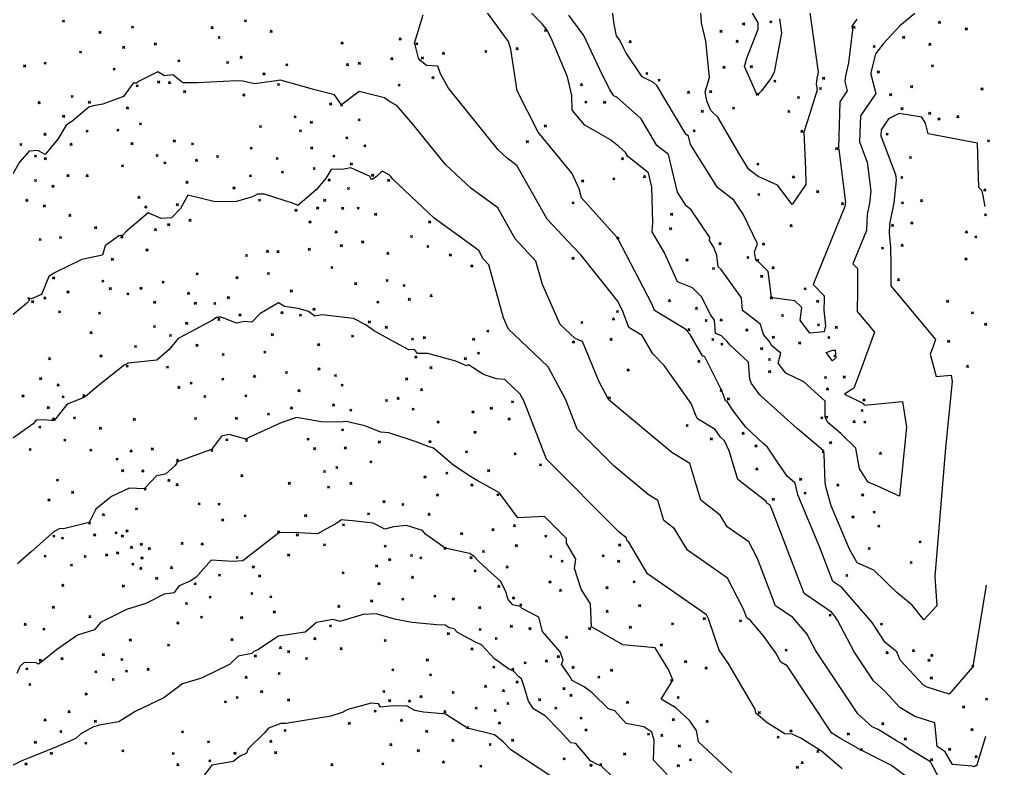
# Model space of a CAD drawing. Header units: inches. Extents: x 1411897 to 1412713, y 4930955 to 4931789.
# Drawn here: x 1412237 to 1412328.1, y 4931268.2 to 4931338.5 of the extents above; entities that cross this region are included whole.
import ezdxf

# ---------------------------------------------------------------- set-up
doc = ezdxf.new("R2010")
doc.units = ezdxf.units.IN
doc.header["$MEASUREMENT"] = 0
doc.header["$PDMODE"] = 35
doc.header["$PDSIZE"] = 0.1

msp = doc.modelspace()

# ---------------------------------------------------------------- linework, layer by layer
at = {"color": 2, "true_color": 0xf1eb1f}
for p, q in [((1412306.334, 4931338.201), (1412305.09, 4931340.386)), ((1412282.9, 4931336.432), (1412280.489, 4931339.719)), ((1412286.055, 4931338.098), (1412284.499, 4931339.681)), ((1412292.812, 4931338.077), (1412292.532, 4931340.288)), ((1412311.127, 4931339.604), (1412311.96, 4931333.566)), ((1412274.09, 4931336.288), (1412274.904, 4931338.954)), ((1412289.96, 4931337.006), (1412288.576, 4931338.92)), ((1412301.021, 4931338.186), (1412300.948, 4931339.224)), ((1412308.33, 4931338.582), (1412308.515, 4931337.239)), ((1412315.591, 4931338.553), (1412315.141, 4931337.887)), ((1412321.037, 4931339.076), (1412319.628, 4931337.907)), ((1412286.429, 4931337.644), (1412286.055, 4931338.098)), ((1412286.567, 4931337.454), (1412286.429, 4931337.644)), ((1412293.043, 4931336.987), (1412292.812, 4931338.077)), ((1412301.41, 4931336.488), (1412301.021, 4931338.186)), ((1412305.261, 4931334.873), (1412306.34, 4931337.603)), ((1412306.34, 4931337.603), (1412306.334, 4931338.201)), ((1412315.141, 4931337.887), (1412315.196, 4931337.544)), ((1412319.628, 4931337.907), (1412318.092, 4931336.242)), ((1412286.998, 4931336.534), (1412286.567, 4931337.454)), ((1412291.43, 4931333.872), (1412289.96, 4931337.006)), ((1412293.353, 4931336.559), (1412293.043, 4931336.987)), ((1412308.515, 4931337.239), (1412307.845, 4931333.557)), ((1412315.196, 4931337.544), (1412314.811, 4931334.454)), ((1412274.143, 4931336.142), (1412274.09, 4931336.288)), ((1412274.462, 4931334.891), (1412274.143, 4931336.142)), ((1412283.113, 4931335.716), (1412282.9, 4931336.432)), ((1412288.441, 4931333.124), (1412286.998, 4931336.534)), ((1412293.682, 4931335.858), (1412293.353, 4931336.559)), ((1412293.903, 4931335.422), (1412293.682, 4931335.858)), ((1412301.77, 4931333.076), (1412301.41, 4931336.488)), ((1412318.092, 4931336.242), (1412317.343, 4931335.285)), ((1412274.614, 4931334.669), (1412274.462, 4931334.891)), ((1412283.729, 4931331.809), (1412283.113, 4931335.716)), ((1412295.432, 4931333.139), (1412293.903, 4931335.422)), ((1412305.042, 4931334.085), (1412305.261, 4931334.873)), ((1412317.343, 4931335.285), (1412316.924, 4931333.519)), ((1412275.199, 4931334.184), (1412274.614, 4931334.669)), ((1412276.271, 4931334.127), (1412275.199, 4931334.184)), ((1412276.504, 4931333.403), (1412276.271, 4931334.127)), ((1412306.187, 4931331.569), (1412305.042, 4931334.085)), ((1412314.811, 4931334.454), (1412314.522, 4931333.238)), ((1412249.977, 4931333.607), (1412248.23, 4931332.718)), ((1412250.601, 4931333.214), (1412249.977, 4931333.607)), ((1412251.39, 4931333.302), (1412250.601, 4931333.214)), ((1412252.346, 4931332.577), (1412251.39, 4931333.302)), ((1412277.273, 4931332.067), (1412276.504, 4931333.403)), ((1412288.859, 4931331.372), (1412288.441, 4931333.124)), ((1412292.422, 4931331.922), (1412291.43, 4931333.872)), ((1412296.513, 4931332.604), (1412295.432, 4931333.139)), ((1412301.358, 4931331.725), (1412301.77, 4931333.076)), ((1412307.845, 4931333.557), (1412307.51, 4931332.973)), ((1412311.96, 4931333.566), (1412311.85, 4931332.962)), ((1412314.522, 4931333.238), (1412314.473, 4931332.69)), ((1412316.924, 4931333.519), (1412316.913, 4931333.395)), ((1412316.913, 4931333.395), (1412317.368, 4931331.581)), ((1412247.682, 4931332.542), (1412246.767, 4931331.276)), ((1412247.956, 4931332.521), (1412247.682, 4931332.542)), ((1412248.23, 4931332.718), (1412247.956, 4931332.521)), ((1412253.694, 4931332.565), (1412252.346, 4931332.577)), ((1412257.379, 4931332.77), (1412253.694, 4931332.565)), ((1412257.965, 4931332.718), (1412257.379, 4931332.77)), ((1412259.05, 4931332.462), (1412257.965, 4931332.718)), ((1412260.883, 4931332.724), (1412259.05, 4931332.462)), ((1412261.489, 4931332.83), (1412260.883, 4931332.724)), ((1412264.72, 4931331.914), (1412261.489, 4931332.83)), ((1412296.821, 4931332.329), (1412296.513, 4931332.604)), ((1412299.553, 4931327.762), (1412296.821, 4931332.329)), ((1412307.51, 4931332.973), (1412306.658, 4931331.806)), ((1412311.85, 4931332.962), (1412311.769, 4931332.447)), ((1412311.769, 4931332.447), (1412311.872, 4931331.9)), ((1412314.473, 4931332.69), (1412314.694, 4931331.813)), ((1412246.767, 4931331.276), (1412244.823, 4931330.564)), ((1412266.577, 4931331.437), (1412264.72, 4931331.914)), ((1412267.226, 4931330.517), (1412266.577, 4931331.437)), ((1412268.89, 4931331.766), (1412267.233, 4931330.511)), ((1412271.266, 4931331.162), (1412268.89, 4931331.766)), ((1412281.922, 4931326.284), (1412277.273, 4931332.067)), ((1412285.695, 4931327.942), (1412283.729, 4931331.809)), ((1412288.865, 4931329.997), (1412288.859, 4931331.372)), ((1412292.803, 4931331.353), (1412292.422, 4931331.922)), ((1412293.072, 4931331.22), (1412292.803, 4931331.353)), ((1412295.351, 4931329.179), (1412293.072, 4931331.22)), ((1412301.509, 4931330.87), (1412301.358, 4931331.725)), ((1412306.194, 4931331.472), (1412306.187, 4931331.569)), ((1412306.321, 4931331.476), (1412306.194, 4931331.472)), ((1412306.658, 4931331.806), (1412306.321, 4931331.476)), ((1412311.872, 4931331.9), (1412311.208, 4931329.779)), ((1412314.694, 4931331.813), (1412314.002, 4931330.791)), ((1412317.368, 4931331.581), (1412315.937, 4931329.468)), ((1412243.916, 4931330.4), (1412243.516, 4931330.276)), ((1412244.823, 4931330.564), (1412243.916, 4931330.4)), ((1412267.233, 4931330.511), (1412267.226, 4931330.517)), ((1412271.755, 4931330.791), (1412271.266, 4931331.162)), ((1412272.427, 4931330.426), (1412271.755, 4931330.791)), ((1412273.929, 4931328.7), (1412272.427, 4931330.426)), ((1412301.895, 4931329.975), (1412301.509, 4931330.87)), ((1412314.002, 4931330.791), (1412313.866, 4931326.454)), ((1412243.516, 4931330.276), (1412241.919, 4931328.949)), ((1412290.073, 4931328.609), (1412288.865, 4931329.997)), ((1412302.556, 4931329.353), (1412301.895, 4931329.975)), ((1412311.208, 4931329.779), (1412310.608, 4931327.937)), ((1412315.937, 4931329.468), (1412315.861, 4931327.018)), ((1412319.582, 4931329.696), (1412318.573, 4931329.178)), ((1412321.699, 4931329.346), (1412319.582, 4931329.696)), ((1412241.368, 4931328.581), (1412240.608, 4931327.273)), ((1412241.919, 4931328.949), (1412241.368, 4931328.581)), ((1412276.979, 4931324.906), (1412273.929, 4931328.7)), ((1412292.46, 4931327.22), (1412290.073, 4931328.609)), ((1412296.832, 4931326.703), (1412295.351, 4931329.179)), ((1412304.605, 4931325.817), (1412302.556, 4931329.353)), ((1412318.573, 4931329.178), (1412317.873, 4931328.144)), ((1412322.032, 4931328.769), (1412321.699, 4931329.346)), ((1412322.279, 4931327.782), (1412322.032, 4931328.769)), ((1412288.89, 4931324.049), (1412285.695, 4931327.942)), ((1412299.792, 4931327.573), (1412299.553, 4931327.762)), ((1412310.608, 4931327.937), (1412310.788, 4931324.477)), ((1412317.873, 4931328.144), (1412317.856, 4931327.582)), ((1412317.856, 4931327.582), (1412319.215, 4931323.963)), ((1412326.93, 4931326.9), (1412322.279, 4931327.782)), ((1412240.608, 4931327.273), (1412239.415, 4931325.86)), ((1412293.247, 4931326.597), (1412292.46, 4931327.22)), ((1412297.921, 4931325.846), (1412296.832, 4931326.703)), ((1412299.98, 4931326.794), (1412299.792, 4931327.573)), ((1412302.516, 4931322.738), (1412299.98, 4931326.794)), ((1412315.861, 4931327.018), (1412316.566, 4931325.141)), ((1412327.057, 4931322.761), (1412326.93, 4931326.9)), ((1412237.92, 4931326.148), (1412237.002, 4931325.132)), ((1412238.733, 4931326.226), (1412237.92, 4931326.148)), ((1412239.415, 4931325.86), (1412238.733, 4931326.226)), ((1412282.769, 4931325.487), (1412281.922, 4931326.284)), ((1412293.88, 4931326.03), (1412293.247, 4931326.597)), ((1412294.111, 4931325.645), (1412293.88, 4931326.03)), ((1412298.773, 4931322.306), (1412297.921, 4931325.846)), ((1412305.463, 4931324.445), (1412304.605, 4931325.817)), ((1412313.866, 4931326.454), (1412313.917, 4931326.318)), ((1412313.917, 4931326.318), (1412314.521, 4931321.35)), ((1412237.002, 4931325.132), (1412236.368, 4931324.043)), ((1412279.35, 4931322.676), (1412276.979, 4931324.906)), ((1412283.677, 4931324.827), (1412282.769, 4931325.487)), ((1412296.049, 4931324.119), (1412294.111, 4931325.645)), ((1412316.566, 4931325.141), (1412316.9, 4931322.398)), ((1412266.258, 4931324.426), (1412265.79, 4931323.663)), ((1412267.457, 4931324.457), (1412266.258, 4931324.426)), ((1412268.107, 4931324.594), (1412267.457, 4931324.457)), ((1412269.929, 4931323.788), (1412268.107, 4931324.594)), ((1412271.056, 4931324.28), (1412270.503, 4931323.795)), ((1412271.706, 4931323.927), (1412271.056, 4931324.28)), ((1412286.518, 4931319.783), (1412283.677, 4931324.827)), ((1412289.538, 4931322.619), (1412288.89, 4931324.049)), ((1412296.37, 4931322.787), (1412296.049, 4931324.119)), ((1412306.336, 4931323.781), (1412305.463, 4931324.445)), ((1412310.788, 4931324.477), (1412310.816, 4931323.029)), ((1412319.215, 4931323.963), (1412319.278, 4931323.447)), ((1412265.79, 4931323.663), (1412265.177, 4931322.937)), ((1412269.99, 4931323.545), (1412269.929, 4931323.788)), ((1412270.178, 4931323.543), (1412269.99, 4931323.545)), ((1412270.503, 4931323.795), (1412270.178, 4931323.543)), ((1412271.815, 4931323.802), (1412271.706, 4931323.927)), ((1412272.036, 4931323.527), (1412271.815, 4931323.802)), ((1412275.931, 4931319.864), (1412272.036, 4931323.527)), ((1412308.156, 4931322.976), (1412306.336, 4931323.781)), ((1412310.816, 4931323.029), (1412309.53, 4931321.153)), ((1412319.278, 4931323.447), (1412319.073, 4931321.298)), ((1412259.331, 4931322.11), (1412258.855, 4931321.888)), ((1412259.993, 4931322.129), (1412259.331, 4931322.11)), ((1412262.729, 4931321.243), (1412259.993, 4931322.129)), ((1412264.833, 4931322.546), (1412263.136, 4931321.048)), ((1412265.177, 4931322.937), (1412264.833, 4931322.546)), ((1412281.89, 4931320.828), (1412279.35, 4931322.676)), ((1412289.739, 4931321.765), (1412289.538, 4931322.619)), ((1412296.438, 4931319.46), (1412296.37, 4931322.787)), ((1412299.57, 4931321.032), (1412298.773, 4931322.306)), ((1412304.059, 4931321.565), (1412302.516, 4931322.738)), ((1412309.53, 4931321.153), (1412308.156, 4931322.976)), ((1412316.9, 4931322.398), (1412316.792, 4931321.266)), ((1412327.346, 4931322.475), (1412327.057, 4931322.761)), ((1412327.432, 4931322.11), (1412327.346, 4931322.475)), ((1412327.657, 4931320.967), (1412327.432, 4931322.11)), ((1412252.815, 4931322.018), (1412252.1, 4931320.789)), ((1412255.371, 4931321.409), (1412252.815, 4931322.018)), ((1412257.364, 4931321.445), (1412255.371, 4931321.409)), ((1412258.855, 4931321.888), (1412257.364, 4931321.445)), ((1412263.136, 4931321.048), (1412262.729, 4931321.243)), ((1412293.035, 4931318.116), (1412289.739, 4931321.765)), ((1412304.937, 4931320.25), (1412304.059, 4931321.565)), ((1412314.51, 4931321.234), (1412314.488, 4931321.127)), ((1412314.521, 4931321.35), (1412314.51, 4931321.234)), ((1412316.792, 4931321.266), (1412316.577, 4931320.225)), ((1412319.073, 4931321.298), (1412318.666, 4931319.323)), ((1412249.08, 4931320.388), (1412246.983, 4931318.578)), ((1412250.283, 4931319.827), (1412249.08, 4931320.388)), ((1412252.1, 4931320.789), (1412251.27, 4931319.903)), ((1412283.527, 4931317.922), (1412281.89, 4931320.828)), ((1412300.054, 4931320.663), (1412299.57, 4931321.032)), ((1412301.785, 4931318.07), (1412300.054, 4931320.663)), ((1412314.481, 4931320.973), (1412311.491, 4931313.638)), ((1412314.488, 4931321.127), (1412314.481, 4931320.973)), ((1412251.27, 4931319.903), (1412250.283, 4931319.827)), ((1412280.103, 4931316.83), (1412275.931, 4931319.864)), ((1412288.962, 4931317.17), (1412286.518, 4931319.783)), ((1412296.386, 4931318.588), (1412296.438, 4931319.46)), ((1412306.263, 4931317.454), (1412304.937, 4931320.25)), ((1412316.577, 4931320.225), (1412316.503, 4931318.718)), ((1412246.983, 4931318.578), (1412246.684, 4931318.283)), ((1412297.541, 4931316.636), (1412296.386, 4931318.588)), ((1412316.503, 4931318.718), (1412315.232, 4931315.599)), ((1412318.666, 4931319.323), (1412318.624, 4931318.462)), ((1412246.321, 4931318.214), (1412245.05, 4931317.277)), ((1412246.684, 4931318.283), (1412246.321, 4931318.214)), ((1412285.475, 4931315.84), (1412283.527, 4931317.922)), ((1412293.149, 4931318.001), (1412293.035, 4931318.116)), ((1412293.17, 4931317.975), (1412293.149, 4931318.001)), ((1412296.392, 4931311.791), (1412293.17, 4931317.975)), ((1412301.774, 4931317.779), (1412301.785, 4931318.07)), ((1412302.153, 4931317.188), (1412301.774, 4931317.779)), ((1412318.624, 4931318.462), (1412318.749, 4931317.163)), ((1412245.05, 4931317.277), (1412244.802, 4931316.4)), ((1412280.537, 4931316.06), (1412280.103, 4931316.83)), ((1412289.693, 4931316.432), (1412288.962, 4931317.17)), ((1412302.468, 4931316.39), (1412302.153, 4931317.188)), ((1412305.994, 4931316.73), (1412306.263, 4931317.454)), ((1412306.121, 4931315.977), (1412305.994, 4931316.73)), ((1412318.749, 4931317.163), (1412318.798, 4931315.491)), ((1412242.851, 4931315.988), (1412240.29, 4931314.752)), ((1412244.802, 4931316.4), (1412242.851, 4931315.988)), ((1412281.052, 4931315.509), (1412280.537, 4931316.06)), ((1412286.081, 4931313.642), (1412285.475, 4931315.84)), ((1412293.144, 4931312.107), (1412289.693, 4931316.432)), ((1412298.776, 4931313.913), (1412297.541, 4931316.636)), ((1412302.585, 4931315.3), (1412302.468, 4931316.39)), ((1412306.321, 4931315.806), (1412306.121, 4931315.977)), ((1412307.267, 4931314.88), (1412306.321, 4931315.806)), ((1412282.428, 4931310.524), (1412281.052, 4931315.509)), ((1412302.871, 4931315.045), (1412302.585, 4931315.3)), ((1412304.77, 4931312.386), (1412302.871, 4931315.045)), ((1412307.575, 4931312.459), (1412307.267, 4931314.88)), ((1412315.232, 4931315.599), (1412315.671, 4931315.146)), ((1412315.671, 4931315.146), (1412315.652, 4931313.073)), ((1412318.798, 4931315.491), (1412318.784, 4931313.907)), ((1412239.743, 4931314.396), (1412239.063, 4931312.726)), ((1412240.087, 4931314.62), (1412239.743, 4931314.396)), ((1412240.29, 4931314.752), (1412240.087, 4931314.62)), ((1412300.169, 4931313.335), (1412298.776, 4931313.913)), ((1412287.762, 4931309.895), (1412286.081, 4931313.642)), ((1412301.008, 4931312.499), (1412300.169, 4931313.335)), ((1412311.491, 4931313.638), (1412312.524, 4931312.574)), ((1412315.652, 4931313.073), (1412315.629, 4931311.13)), ((1412318.784, 4931313.907), (1412318.779, 4931313.541)), ((1412318.779, 4931313.541), (1412322.99, 4931308.482)), ((1412237.949, 4931312.17), (1412237.668, 4931311.863)), ((1412238.112, 4931312.303), (1412237.782, 4931312.413)), ((1412237.782, 4931312.413), (1412237.949, 4931312.17)), ((1412239.063, 4931312.726), (1412238.112, 4931312.303)), ((1412293.613, 4931311.209), (1412293.144, 4931312.107)), ((1412301.88, 4931310.783), (1412301.008, 4931312.499)), ((1412304.876, 4931311.199), (1412304.77, 4931312.386)), ((1412307.664, 4931312.406), (1412307.575, 4931312.459)), ((1412309.774, 4931312.104), (1412307.664, 4931312.406)), ((1412310.433, 4931311.481), (1412309.774, 4931312.104)), ((1412312.521, 4931312.24), (1412312.509, 4931311.255)), ((1412312.524, 4931312.574), (1412312.521, 4931312.24)), ((1412237.668, 4931311.863), (1412235.485, 4931310.095)), ((1412261.323, 4931311.94), (1412259.557, 4931310.898)), ((1412261.881, 4931311.579), (1412261.323, 4931311.94)), ((1412263.145, 4931311.397), (1412261.881, 4931311.579)), ((1412264.123, 4931311.106), (1412263.145, 4931311.397)), ((1412294.208, 4931309.618), (1412293.613, 4931311.209)), ((1412296.611, 4931311.206), (1412296.392, 4931311.791)), ((1412299.595, 4931309.392), (1412296.611, 4931311.206)), ((1412306.008, 4931310.343), (1412304.876, 4931311.199)), ((1412310.289, 4931310.311), (1412310.433, 4931311.481)), ((1412312.509, 4931311.255), (1412312.649, 4931309.771)), ((1412255.165, 4931310.325), (1412253.072, 4931309.212)), ((1412255.477, 4931310.55), (1412255.165, 4931310.325)), ((1412255.669, 4931310.553), (1412255.477, 4931310.55)), ((1412255.809, 4931310.617), (1412255.669, 4931310.553)), ((1412256.189, 4931310.486), (1412255.809, 4931310.617)), ((1412257.371, 4931310.024), (1412256.189, 4931310.486)), ((1412259.557, 4931310.898), (1412258.819, 4931310.107)), ((1412264.725, 4931310.696), (1412264.123, 4931311.106)), ((1412265.41, 4931310.8), (1412264.725, 4931310.696)), ((1412268.35, 4931310.45), (1412265.41, 4931310.8)), ((1412269.501, 4931309.856), (1412268.35, 4931310.45)), ((1412282.91, 4931309.449), (1412282.428, 4931310.524)), ((1412302.247, 4931310.298), (1412301.88, 4931310.783)), ((1412302.327, 4931309.068), (1412302.247, 4931310.298)), ((1412306.544, 4931309.901), (1412306.008, 4931310.343)), ((1412311.186, 4931309.078), (1412310.289, 4931310.311)), ((1412315.629, 4931311.13), (1412317.244, 4931309.19)), ((1412258.103, 4931310.188), (1412257.371, 4931310.024)), ((1412258.819, 4931310.107), (1412258.103, 4931310.188)), ((1412270.235, 4931309.328), (1412269.501, 4931309.856)), ((1412283.431, 4931308.96), (1412282.91, 4931309.449)), ((1412289.144, 4931308.595), (1412287.762, 4931309.895)), ((1412295.434, 4931308.873), (1412294.208, 4931309.618)), ((1412299.647, 4931309.304), (1412299.595, 4931309.392)), ((1412306.83, 4931308.96), (1412306.544, 4931309.901)), ((1412312.649, 4931309.771), (1412312.532, 4931309.213)), ((1412251.903, 4931308.599), (1412251.048, 4931307.568)), ((1412253.072, 4931309.212), (1412251.903, 4931308.599)), ((1412271.921, 4931308.395), (1412270.235, 4931309.328)), ((1412286.627, 4931305.933), (1412283.431, 4931308.96)), ((1412289.838, 4931308.319), (1412289.144, 4931308.595)), ((1412296.438, 4931307.163), (1412295.434, 4931308.873)), ((1412299.961, 4931308.973), (1412299.647, 4931309.304)), ((1412301.1, 4931306.971), (1412299.961, 4931308.973)), ((1412302.903, 4931308.83), (1412302.327, 4931309.068)), ((1412303.4, 4931308.322), (1412302.903, 4931308.83)), ((1412307.369, 4931308.329), (1412306.83, 4931308.96)), ((1412312.532, 4931309.213), (1412311.186, 4931309.078)), ((1412317.244, 4931309.19), (1412315.923, 4931305.485)), ((1412322.99, 4931308.482), (1412322.758, 4931307.829)), ((1412251.048, 4931307.568), (1412249.89, 4931306.54)), ((1412273.552, 4931307.51), (1412271.921, 4931308.395)), ((1412274.072, 4931307.57), (1412273.552, 4931307.51)), ((1412274.348, 4931307.17), (1412274.072, 4931307.57)), ((1412291.4, 4931304.514), (1412289.838, 4931308.319)), ((1412303.722, 4931307.964), (1412303.4, 4931308.322)), ((1412305.415, 4931306.359), (1412303.722, 4931307.964)), ((1412307.62, 4931307.893), (1412307.369, 4931308.329)), ((1412308.475, 4931307.199), (1412307.62, 4931307.893)), ((1412322.758, 4931307.829), (1412322.491, 4931307.132)), ((1412275.331, 4931307.171), (1412274.348, 4931307.17)), ((1412277.953, 4931306.457), (1412275.331, 4931307.171)), ((1412297.502, 4931306.041), (1412296.438, 4931307.163)), ((1412301.325, 4931306.861), (1412301.1, 4931306.971)), ((1412302.861, 4931303.818), (1412301.325, 4931306.861)), ((1412308.221, 4931306.258), (1412308.475, 4931307.199)), ((1412312.732, 4931307.258), (1412313.355, 4931307.504)), ((1412313.324, 4931306.492), (1412312.732, 4931307.258)), ((1412313.622, 4931306.763), (1412313.324, 4931306.492)), ((1412313.355, 4931307.504), (1412313.557, 4931307.482)), ((1412313.557, 4931307.482), (1412313.622, 4931306.763)), ((1412322.491, 4931307.132), (1412323.042, 4931305.024)), ((1412246.839, 4931306.1), (1412244.393, 4931304.147)), ((1412247.211, 4931306.258), (1412246.839, 4931306.1)), ((1412249.89, 4931306.54), (1412247.211, 4931306.258)), ((1412278.947, 4931306.021), (1412277.953, 4931306.457)), ((1412279.156, 4931306.109), (1412278.947, 4931306.021)), ((1412280.55, 4931305.215), (1412279.156, 4931306.109)), ((1412288.296, 4931302.843), (1412286.627, 4931305.933)), ((1412300.044, 4931302.484), (1412297.502, 4931306.041)), ((1412305.54, 4931304.767), (1412305.415, 4931306.359)), ((1412308.936, 4931305.327), (1412308.221, 4931306.258)), ((1412281.767, 4931304.811), (1412280.55, 4931305.215)), ((1412282.544, 4931304.751), (1412281.767, 4931304.811)), ((1412310.611, 4931304.523), (1412308.936, 4931305.327)), ((1412315.923, 4931305.485), (1412315.324, 4931303.919)), ((1412323.042, 4931305.024), (1412324.457, 4931305.151)), ((1412324.457, 4931305.151), (1412324.55, 4931304.55)), ((1412244.393, 4931304.147), (1412243.182, 4931303.154)), ((1412284.008, 4931303.364), (1412282.544, 4931304.751)), ((1412292.221, 4931302.994), (1412291.4, 4931304.514)), ((1412305.701, 4931304.36), (1412305.54, 4931304.767)), ((1412306.478, 4931303.318), (1412305.701, 4931304.36)), ((1412312.624, 4931302.724), (1412310.611, 4931304.523)), ((1412315.324, 4931303.919), (1412314.444, 4931303.368)), ((1412324.55, 4931304.55), (1412323.92, 4931298.344)), ((1412242.962, 4931303.036), (1412241.47, 4931302.426)), ((1412243.115, 4931303.073), (1412242.962, 4931303.036)), ((1412243.182, 4931303.154), (1412243.115, 4931303.073)), ((1412284.371, 4931302.692), (1412284.008, 4931303.364)), ((1412292.26, 4931302.893), (1412292.221, 4931302.994)), ((1412302.905, 4931303.776), (1412302.861, 4931303.818)), ((1412302.907, 4931303.748), (1412302.905, 4931303.776)), ((1412302.962, 4931303.61), (1412302.907, 4931303.748)), ((1412303.27, 4931302.755), (1412302.962, 4931303.61)), ((1412306.935, 4931302.897), (1412306.478, 4931303.318)), ((1412314.444, 4931303.368), (1412316.215, 4931302.504)), ((1412241.47, 4931302.426), (1412240.365, 4931301.041)), ((1412286.462, 4931297.275), (1412284.371, 4931302.692)), ((1412289.361, 4931300.084), (1412288.296, 4931302.843)), ((1412292.386, 4931302.766), (1412292.26, 4931302.893)), ((1412298.245, 4931297.902), (1412292.386, 4931302.766)), ((1412300.529, 4931301.312), (1412300.044, 4931302.484)), ((1412303.426, 4931302.663), (1412303.27, 4931302.755)), ((1412304.029, 4931301.782), (1412303.426, 4931302.663)), ((1412310.012, 4931300.156), (1412306.935, 4931302.897)), ((1412312.621, 4931301.178), (1412312.624, 4931302.724)), ((1412316.215, 4931302.504), (1412316.288, 4931302.345)), ((1412316.288, 4931302.345), (1412319.897, 4931302.67)), ((1412319.897, 4931302.67), (1412320.268, 4931300.268)), ((1412263.011, 4931301.175), (1412261.613, 4931300.703)), ((1412265.308, 4931300.781), (1412263.011, 4931301.175)), ((1412300.627, 4931301.041), (1412300.529, 4931301.312)), ((1412305.164, 4931300.259), (1412304.029, 4931301.782)), ((1412312.865, 4931300.694), (1412312.621, 4931301.178)), ((1412238.289, 4931300.576), (1412236.136, 4931299.035)), ((1412238.559, 4931300.919), (1412238.289, 4931300.576)), ((1412239.203, 4931300.955), (1412238.559, 4931300.919)), ((1412239.977, 4931300.903), (1412239.203, 4931300.955)), ((1412240.266, 4931300.888), (1412239.977, 4931300.903)), ((1412240.365, 4931301.041), (1412240.266, 4931300.888)), ((1412261.613, 4931300.703), (1412258.585, 4931299.339)), ((1412267.053, 4931300.732), (1412265.308, 4931300.781)), ((1412267.655, 4931300.814), (1412267.053, 4931300.732)), ((1412269.429, 4931300.383), (1412267.655, 4931300.814)), ((1412270.927, 4931299.793), (1412269.429, 4931300.383)), ((1412302.31, 4931300.041), (1412300.627, 4931301.041)), ((1412306.266, 4931299.245), (1412305.164, 4931300.259)), ((1412314.097, 4931299.675), (1412312.865, 4931300.694)), ((1412320.268, 4931300.268), (1412319.612, 4931293.805)), ((1412255.951, 4931299.432), (1412255.008, 4931298.172)), ((1412256.689, 4931299.584), (1412255.951, 4931299.432)), ((1412258.248, 4931299.147), (1412256.689, 4931299.584)), ((1412271.654, 4931299.733), (1412270.927, 4931299.793)), ((1412274.237, 4931298.909), (1412271.654, 4931299.733)), ((1412292.815, 4931296.609), (1412289.361, 4931300.084)), ((1412302.803, 4931299.321), (1412302.31, 4931300.041)), ((1412312.426, 4931298.07), (1412310.012, 4931300.156)), ((1412315.507, 4931298.313), (1412314.097, 4931299.675)), ((1412258.585, 4931299.339), (1412258.248, 4931299.147)), ((1412275.461, 4931298.432), (1412274.237, 4931298.909)), ((1412275.861, 4931298.298), (1412275.461, 4931298.432)), ((1412303.173, 4931298.973), (1412302.803, 4931299.321)), ((1412303.616, 4931298.059), (1412303.173, 4931298.973)), ((1412306.788, 4931298.781), (1412306.266, 4931299.245)), ((1412307.223, 4931298.405), (1412306.788, 4931298.781)), ((1412253.708, 4931297.702), (1412251.827, 4931297.004)), ((1412255.008, 4931298.172), (1412253.708, 4931297.702)), ((1412277.763, 4931296.663), (1412275.861, 4931298.298)), ((1412299.935, 4931296.852), (1412298.245, 4931297.902)), ((1412304.427, 4931295.355), (1412303.616, 4931298.059)), ((1412308.165, 4931296.994), (1412307.223, 4931298.405)), ((1412312.475, 4931298.006), (1412312.426, 4931298.07)), ((1412312.519, 4931297.752), (1412312.475, 4931298.006)), ((1412312.618, 4931295.039), (1412312.519, 4931297.752)), ((1412315.842, 4931296.35), (1412315.507, 4931298.313)), ((1412323.92, 4931298.344), (1412322.922, 4931286.259)), ((1412251.62, 4931296.673), (1412250.716, 4931295.856)), ((1412251.827, 4931297.004), (1412251.62, 4931296.673)), ((1412279.327, 4931295.651), (1412277.763, 4931296.663)), ((1412293.244, 4931290.451), (1412286.462, 4931297.275)), ((1412300.96, 4931293.438), (1412299.935, 4931296.852)), ((1412309.055, 4931295.689), (1412308.165, 4931296.994)), ((1412249.858, 4931295.699), (1412248.782, 4931294.593)), ((1412250.716, 4931295.856), (1412249.858, 4931295.699)), ((1412296.011, 4931293.956), (1412292.815, 4931296.609)), ((1412316.651, 4931295.101), (1412315.842, 4931296.35)), ((1412279.958, 4931295.266), (1412279.327, 4931295.651)), ((1412281.764, 4931294.256), (1412279.958, 4931295.266)), ((1412307.073, 4931293.296), (1412304.427, 4931295.355)), ((1412309.796, 4931295.011), (1412309.055, 4931295.689)), ((1412310.06, 4931293.938), (1412309.796, 4931295.011)), ((1412312.733, 4931294.574), (1412312.618, 4931295.039)), ((1412317.486, 4931294.775), (1412316.651, 4931295.101)), ((1412247.285, 4931294.536), (1412245.627, 4931293.773)), ((1412248.748, 4931294.493), (1412247.285, 4931294.536)), ((1412248.782, 4931294.593), (1412248.748, 4931294.493)), ((1412281.985, 4931294.143), (1412281.764, 4931294.256)), ((1412282.08, 4931294.053), (1412281.985, 4931294.143)), ((1412283.772, 4931291.758), (1412282.08, 4931294.053)), ((1412296.933, 4931293.383), (1412296.011, 4931293.956)), ((1412312.131, 4931288.977), (1412310.06, 4931293.938)), ((1412313.173, 4931292.877), (1412312.733, 4931294.574)), ((1412319.612, 4931293.805), (1412317.486, 4931294.775)), ((1412245.627, 4931293.773), (1412244.17, 4931292.576)), ((1412297.492, 4931291.52), (1412296.933, 4931293.383)), ((1412302.778, 4931292.022), (1412300.96, 4931293.438)), ((1412307.163, 4931293.146), (1412307.073, 4931293.296)), ((1412307.442, 4931292.952), (1412307.163, 4931293.146)), ((1412244.17, 4931292.576), (1412243.525, 4931291.342)), ((1412307.553, 4931292.737), (1412307.442, 4931292.952)), ((1412310.663, 4931284.66), (1412307.553, 4931292.737)), ((1412314.919, 4931288.814), (1412313.173, 4931292.877)), ((1412243.525, 4931291.342), (1412241.244, 4931290.775)), ((1412266.787, 4931291.266), (1412264.97, 4931290.265)), ((1412267.234, 4931291.574), (1412266.787, 4931291.266)), ((1412267.497, 4931291.542), (1412267.234, 4931291.574)), ((1412268.267, 4931291.485), (1412267.497, 4931291.542)), ((1412270.199, 4931291.274), (1412268.267, 4931291.485)), ((1412271.278, 4931290.696), (1412270.199, 4931291.274)), ((1412286.268, 4931291.906), (1412283.772, 4931291.758)), ((1412288.343, 4931289.818), (1412286.268, 4931291.906)), ((1412298.484, 4931290.749), (1412297.492, 4931291.52)), ((1412303.429, 4931290.937), (1412302.778, 4931292.022)), ((1412240.018, 4931290.266), (1412238.123, 4931288.608)), ((1412240.172, 4931290.412), (1412240.018, 4931290.266)), ((1412240.724, 4931290.743), (1412240.172, 4931290.412)), ((1412241.244, 4931290.775), (1412240.724, 4931290.743)), ((1412261.181, 4931290.245), (1412257.959, 4931287.737)), ((1412261.375, 4931290.347), (1412261.181, 4931290.245)), ((1412261.622, 4931290.4), (1412261.375, 4931290.347)), ((1412263.173, 4931290.369), (1412261.622, 4931290.4)), ((1412264.97, 4931290.265), (1412263.173, 4931290.369)), ((1412272.095, 4931290.93), (1412271.278, 4931290.696)), ((1412273.315, 4931291.059), (1412272.095, 4931290.93)), ((1412274.813, 4931290.593), (1412273.315, 4931291.059)), ((1412275.099, 4931290.232), (1412274.813, 4931290.593)), ((1412293.777, 4931290.009), (1412293.244, 4931290.451)), ((1412299.696, 4931288.727), (1412298.484, 4931290.749)), ((1412305.457, 4931289.527), (1412303.429, 4931290.937)), ((1412276.94, 4931288.92), (1412275.099, 4931290.232)), ((1412288.337, 4931289.386), (1412288.343, 4931289.818)), ((1412289.229, 4931287.875), (1412288.337, 4931289.386)), ((1412293.93, 4931289.914), (1412293.777, 4931290.009)), ((1412294.024, 4931289.603), (1412293.93, 4931289.914)), ((1412294.189, 4931289.475), (1412294.024, 4931289.603)), ((1412295.962, 4931286.517), (1412294.189, 4931289.475)), ((1412306.259, 4931287.967), (1412305.457, 4931289.527)), ((1412238.123, 4931288.608), (1412236.819, 4931287.439)), ((1412279.228, 4931288.42), (1412276.94, 4931288.92)), ((1412279.642, 4931288.159), (1412279.228, 4931288.42)), ((1412303.472, 4931286.101), (1412299.696, 4931288.727)), ((1412313.353, 4931285.804), (1412312.131, 4931288.977)), ((1412315.644, 4931287.546), (1412314.919, 4931288.814)), ((1412254.993, 4931287.8), (1412253.592, 4931286.202)), ((1412257.063, 4931287.673), (1412254.993, 4931287.8)), ((1412257.959, 4931287.737), (1412257.063, 4931287.673)), ((1412280.14, 4931287.635), (1412279.642, 4931288.159)), ((1412280.915, 4931286.933), (1412280.14, 4931287.635)), ((1412289.109, 4931287.016), (1412289.229, 4931287.875)), ((1412307.973, 4931283.515), (1412306.259, 4931287.967)), ((1412317.184, 4931286.87), (1412315.644, 4931287.546)), ((1412282.191, 4931285.806), (1412280.915, 4931286.933)), ((1412289.718, 4931285.076), (1412289.109, 4931287.016)), ((1412319.34, 4931284.748), (1412317.184, 4931286.87)), ((1412253.076, 4931285.855), (1412251.978, 4931285.378)), ((1412253.592, 4931286.202), (1412253.076, 4931285.855)), ((1412282.642, 4931284.825), (1412282.191, 4931285.806)), ((1412301.486, 4931282.676), (1412295.962, 4931286.517)), ((1412304.965, 4931283.197), (1412303.472, 4931286.101)), ((1412314.19, 4931285.237), (1412313.353, 4931285.804)), ((1412322.922, 4931286.259), (1412323.12, 4931283.51)), ((1412251.978, 4931285.378), (1412251.481, 4931284.736)), ((1412282.883, 4931284.112), (1412282.642, 4931284.825)), ((1412290.603, 4931283.694), (1412289.718, 4931285.076)), ((1412317.04, 4931281.943), (1412314.19, 4931285.237)), ((1412327.739, 4931285.459), (1412326.501, 4931277.808)), ((1412250.591, 4931284.594), (1412248.871, 4931283.746)), ((1412251.481, 4931284.736), (1412250.591, 4931284.594)), ((1412283.321, 4931283.602), (1412282.883, 4931284.112)), ((1412313.224, 4931282.926), (1412310.663, 4931284.66)), ((1412320.801, 4931283.585), (1412319.34, 4931284.748)), ((1412247.03, 4931283.155), (1412244.591, 4931281.934)), ((1412248.871, 4931283.746), (1412247.03, 4931283.155)), ((1412283.981, 4931283.443), (1412283.321, 4931283.602)), ((1412284.178, 4931283.275), (1412283.981, 4931283.443)), ((1412285.758, 4931282.439), (1412284.178, 4931283.275)), ((1412290.702, 4931281.55), (1412290.603, 4931283.694)), ((1412305.283, 4931282.371), (1412304.965, 4931283.197)), ((1412309.6, 4931282.414), (1412307.973, 4931283.515)), ((1412321.9, 4931282.195), (1412320.801, 4931283.585)), ((1412323.12, 4931283.51), (1412321.9, 4931282.195)), ((1412266.448, 4931282.23), (1412264.865, 4931281.962)), ((1412267.058, 4931282.054), (1412266.448, 4931282.23)), ((1412269.25, 4931282.708), (1412267.058, 4931282.054)), ((1412270.474, 4931282.758), (1412269.25, 4931282.708)), ((1412272.189, 4931282.275), (1412270.474, 4931282.758)), ((1412273.87, 4931281.947), (1412272.189, 4931282.275)), ((1412286.104, 4931281.103), (1412285.758, 4931282.439)), ((1412301.682, 4931282.295), (1412301.486, 4931282.676)), ((1412302.669, 4931279.356), (1412301.682, 4931282.295)), ((1412305.585, 4931282.166), (1412305.283, 4931282.371)), ((1412306.815, 4931280.735), (1412305.585, 4931282.166)), ((1412310.904, 4931280.896), (1412309.6, 4931282.414)), ((1412313.547, 4931282.552), (1412313.224, 4931282.926)), ((1412313.79, 4931282.176), (1412313.547, 4931282.552)), ((1412315.338, 4931279.199), (1412313.79, 4931282.176)), ((1412244.048, 4931281.247), (1412242.454, 4931280.77)), ((1412244.591, 4931281.934), (1412244.048, 4931281.247)), ((1412264.865, 4931281.962), (1412263.82, 4931281.032)), ((1412276.179, 4931281.72), (1412273.87, 4931281.947)), ((1412276.961, 4931281.709), (1412276.179, 4931281.72)), ((1412277.33, 4931281.463), (1412276.961, 4931281.709)), ((1412277.804, 4931281.37), (1412277.33, 4931281.463)), ((1412278.107, 4931281.019), (1412277.804, 4931281.37)), ((1412290.959, 4931281.387), (1412290.702, 4931281.55)), ((1412293.621, 4931279.861), (1412290.959, 4931281.387)), ((1412318.256, 4931280.065), (1412317.04, 4931281.943)), ((1412242.454, 4931280.77), (1412240.479, 4931279.384)), ((1412261.309, 4931280.66), (1412259.386, 4931279.4)), ((1412263.82, 4931281.032), (1412261.309, 4931280.66)), ((1412279.75, 4931280.124), (1412278.107, 4931281.019)), ((1412287.762, 4931279.185), (1412286.104, 4931281.103)), ((1412307.952, 4931279.134), (1412306.815, 4931280.735)), ((1412311.738, 4931279.29), (1412310.904, 4931280.896)), ((1412240.479, 4931279.384), (1412239.314, 4931278.437)), ((1412259.386, 4931279.4), (1412258.994, 4931279.235)), ((1412280.379, 4931279.855), (1412279.75, 4931280.124)), ((1412281.593, 4931278.532), (1412280.379, 4931279.855)), ((1412296.677, 4931279.558), (1412293.621, 4931279.861)), ((1412297.904, 4931277.549), (1412296.677, 4931279.558)), ((1412303.529, 4931278.145), (1412302.669, 4931279.356)), ((1412319.356, 4931279.19), (1412318.256, 4931280.065)), ((1412239.314, 4931278.437), (1412238.797, 4931278.055)), ((1412257.531, 4931278.788), (1412256.704, 4931277.995)), ((1412258.819, 4931279.053), (1412257.531, 4931278.788)), ((1412258.994, 4931279.235), (1412258.819, 4931279.053)), ((1412282.894, 4931277.598), (1412281.593, 4931278.532)), ((1412288.034, 4931278.427), (1412287.762, 4931279.185)), ((1412287.885, 4931277.999), (1412288.034, 4931278.427)), ((1412308.476, 4931278.233), (1412307.952, 4931279.134)), ((1412315.705, 4931273.387), (1412311.738, 4931279.29)), ((1412317.174, 4931276.466), (1412315.338, 4931279.199)), ((1412319.68, 4931278.415), (1412319.356, 4931279.19)), ((1412321.868, 4931276.079), (1412319.68, 4931278.415)), ((1412237.043, 4931277.827), (1412236.748, 4931277.158)), ((1412237.442, 4931278.197), (1412237.043, 4931277.827)), ((1412238.579, 4931278.175), (1412237.442, 4931278.197)), ((1412238.797, 4931278.055), (1412238.579, 4931278.175)), ((1412256.704, 4931277.995), (1412254.092, 4931276.736)), ((1412283.255, 4931277.445), (1412282.894, 4931277.598)), ((1412288.632, 4931276.953), (1412287.885, 4931277.999)), ((1412298.291, 4931276.632), (1412297.904, 4931277.549)), ((1412306.049, 4931273.819), (1412303.529, 4931278.145)), ((1412309.049, 4931277.888), (1412308.476, 4931278.233)), ((1412313.249, 4931271.571), (1412309.049, 4931277.888)), ((1412326.46, 4931277.773), (1412324.277, 4931275.235)), ((1412326.501, 4931277.808), (1412326.46, 4931277.773)), ((1412254.092, 4931276.736), (1412252.307, 4931276.194)), ((1412283.363, 4931277.37), (1412283.255, 4931277.445)), ((1412283.903, 4931276.825), (1412283.363, 4931277.37)), ((1412284.107, 4931276.654), (1412283.903, 4931276.825)), ((1412284.394, 4931275.834), (1412284.107, 4931276.654)), ((1412288.877, 4931276.517), (1412288.632, 4931276.953)), ((1412298.363, 4931276.569), (1412298.291, 4931276.632)), ((1412252.307, 4931276.194), (1412250.55, 4931274.88)), ((1412284.776, 4931274.583), (1412284.394, 4931275.834)), ((1412289.998, 4931275.925), (1412288.877, 4931276.517)), ((1412290.751, 4931275.362), (1412289.998, 4931275.925)), ((1412297.228, 4931274.766), (1412298.246, 4931276.392)), ((1412298.246, 4931276.392), (1412298.363, 4931276.569)), ((1412318.217, 4931275.496), (1412317.174, 4931276.466)), ((1412322.21, 4931275.87), (1412321.868, 4931276.079)), ((1412324.277, 4931275.235), (1412322.21, 4931275.87)), ((1412250.55, 4931274.88), (1412247.844, 4931273.605)), ((1412292.285, 4931273.851), (1412290.751, 4931275.362)), ((1412298.61, 4931273.945), (1412297.228, 4931274.766)), ((1412319.639, 4931273.977), (1412318.217, 4931275.496)), ((1412270.003, 4931274.381), (1412267.82, 4931273.779)), ((1412270.685, 4931274.333), (1412270.003, 4931274.381)), ((1412270.875, 4931273.994), (1412270.685, 4931274.333)), ((1412272.036, 4931274.139), (1412270.875, 4931273.994)), ((1412273.403, 4931274.087), (1412272.036, 4931274.139)), ((1412274.106, 4931273.705), (1412273.403, 4931274.087)), ((1412285.257, 4931273.852), (1412284.776, 4931274.583)), ((1412286.352, 4931273.18), (1412285.257, 4931273.852)), ((1412292.868, 4931273.656), (1412292.285, 4931273.851)), ((1412299.884, 4931272.759), (1412298.61, 4931273.945)), ((1412321.038, 4931273.122), (1412319.639, 4931273.977)), ((1412247.844, 4931273.605), (1412246.327, 4931272.646)), ((1412266.224, 4931273.157), (1412262.013, 4931272.465)), ((1412267.29, 4931273.503), (1412266.224, 4931273.157)), ((1412267.82, 4931273.779), (1412267.29, 4931273.503)), ((1412274.926, 4931273.551), (1412274.106, 4931273.705)), ((1412276.74, 4931273.386), (1412274.926, 4931273.551)), ((1412276.984, 4931273.351), (1412276.74, 4931273.386)), ((1412279.041, 4931272.047), (1412276.984, 4931273.351)), ((1412287.693, 4931271.804), (1412286.352, 4931273.18)), ((1412293.959, 4931272.469), (1412292.868, 4931273.656)), ((1412306.114, 4931273.436), (1412306.049, 4931273.819)), ((1412306.345, 4931273.269), (1412306.114, 4931273.436)), ((1412307.177, 4931272.532), (1412306.345, 4931273.269)), ((1412317.026, 4931272.158), (1412315.705, 4931273.387)), ((1412322.914, 4931272.546), (1412321.038, 4931273.122)), ((1412243.885, 4931272.145), (1412242.768, 4931271.507)), ((1412244.478, 4931272.304), (1412243.885, 4931272.145)), ((1412246.327, 4931272.646), (1412244.478, 4931272.304)), ((1412260.37, 4931272.036), (1412259.985, 4931271.6)), ((1412261.535, 4931272.482), (1412260.37, 4931272.036)), ((1412262.013, 4931272.465), (1412261.535, 4931272.482)), ((1412279.177, 4931272.008), (1412279.041, 4931272.047)), ((1412295.592, 4931272.15), (1412293.959, 4931272.469)), ((1412296.344, 4931271.647), (1412295.592, 4931272.15)), ((1412300.563, 4931271.803), (1412299.884, 4931272.759)), ((1412308.837, 4931271.491), (1412307.177, 4931272.532)), ((1412317.589, 4931271.919), (1412317.026, 4931272.158)), ((1412323.136, 4931270.329), (1412322.914, 4931272.546)), ((1412242.768, 4931271.507), (1412242.298, 4931271.061)), ((1412259.985, 4931271.6), (1412258.46, 4931270.095)), ((1412281.575, 4931271.422), (1412279.177, 4931272.008)), ((1412282.396, 4931270.741), (1412281.575, 4931271.422)), ((1412288.744, 4931270.648), (1412287.693, 4931271.804)), ((1412296.403, 4931271.441), (1412296.344, 4931271.647)), ((1412296.578, 4931270.905), (1412296.403, 4931271.441)), ((1412300.721, 4931270.756), (1412300.563, 4931271.803)), ((1412309.525, 4931271.474), (1412308.837, 4931271.491)), ((1412310.33, 4931271.084), (1412309.525, 4931271.474)), ((1412314.056, 4931271.069), (1412313.249, 4931271.571)), ((1412319.333, 4931270.837), (1412317.589, 4931271.919)), ((1412327.661, 4931271.259), (1412326.826, 4931268.483)), ((1412242.298, 4931271.061), (1412240.201, 4931270.17)), ((1412283.115, 4931269.996), (1412282.396, 4931270.741)), ((1412289.211, 4931270.595), (1412288.744, 4931270.648)), ((1412290.584, 4931268.963), (1412289.211, 4931270.595)), ((1412296.505, 4931269.035), (1412296.578, 4931270.905)), ((1412303.87, 4931267.854), (1412300.721, 4931270.756)), ((1412312.118, 4931269.971), (1412310.33, 4931271.084)), ((1412315.952, 4931270.017), (1412314.056, 4931271.069)), ((1412319.899, 4931270.55), (1412319.333, 4931270.837)), ((1412320.488, 4931270.103), (1412319.899, 4931270.55)), ((1412323.89, 4931269.812), (1412323.136, 4931270.329)), ((1412239.621, 4931269.936), (1412237.842, 4931269.218)), ((1412240.201, 4931270.17), (1412239.621, 4931269.936)), ((1412257.728, 4931269.397), (1412257.064, 4931268.923)), ((1412258.312, 4931269.704), (1412257.728, 4931269.397)), ((1412258.46, 4931270.095), (1412258.312, 4931269.704)), ((1412287.068, 4931267.399), (1412283.115, 4931269.996)), ((1412312.278, 4931269.882), (1412312.118, 4931269.971)), ((1412314.213, 4931268.223), (1412312.278, 4931269.882)), ((1412316.023, 4931269.956), (1412315.952, 4931270.017)), ((1412316.128, 4931269.914), (1412316.023, 4931269.956)), ((1412318.863, 4931268.527), (1412316.128, 4931269.914)), ((1412322.498, 4931268.87), (1412320.488, 4931270.103)), ((1412324.577, 4931268.626), (1412323.89, 4931269.812)), ((1412237.225, 4931268.984), (1412236.289, 4931268.519)), ((1412237.842, 4931269.218), (1412237.225, 4931268.984)), ((1412255.04, 4931268.553), (1412254.24, 4931267.508)), ((1412257.064, 4931268.923), (1412255.04, 4931268.553)), ((1412291.322, 4931268.611), (1412290.584, 4931268.963)), ((1412291.604, 4931268.503), (1412291.322, 4931268.611)), ((1412292.818, 4931267.31), (1412291.604, 4931268.503)), ((1412297.79, 4931267.679), (1412296.505, 4931269.035)), ((1412320.589, 4931267.215), (1412318.863, 4931268.527)), ((1412324.022, 4931266.037), (1412322.498, 4931268.87)), ((1412326.42, 4931268.47), (1412324.577, 4931268.626)), ((1412326.616, 4931268.402), (1412326.42, 4931268.47)), ((1412326.732, 4931268.492), (1412326.616, 4931268.402)), ((1412326.826, 4931268.483), (1412326.732, 4931268.492))]:
    msp.add_line(p, q, dxfattribs=at)
for p in [(1412241.12, 4931338.35), (1412247.6, 4931337.78), (1412255.08, 4931337.74), (1412258.22, 4931338.39), (1412304.97, 4931338.1), (1412307.53, 4931338.29), (1412315.33, 4931337.77), (1412323.35, 4931338.24), (1412325.88, 4931337.63), (1412244.56, 4931337.3), (1412255.74, 4931336.81), (1412260.63, 4931337.4), (1412272.74, 4931336.68), (1412286.37, 4931337.48), (1412302.85, 4931337.4), (1412319.99, 4931336.84), (1412246.78, 4931335.9), (1412249.75, 4931336.22), (1412267.28, 4931336.3), (1412274.29, 4931336.23), (1412283.72, 4931335.77), (1412294.33, 4931336.43), (1412304.36, 4931336.46), (1412317.23, 4931335.97), (1412322.45, 4931336.18), (1412242.72, 4931335.44), (1412257.8, 4931334.96), (1412271.95, 4931334.83), (1412274.81, 4931334.9), (1412276.79, 4931335.33), (1412280.77, 4931335.51), (1412237.48, 4931334.16), (1412239.41, 4931334.41), (1412245.89, 4931333.85), (1412251.96, 4931334.63), (1412256.52, 4931334.47), (1412262.1, 4931334.26), (1412267.79, 4931334.27), (1412268.9, 4931334.39), (1412303.13, 4931334.04), (1412305.7, 4931334.1), (1412322.71, 4931334.16), (1412259.95, 4931333.41), (1412275.81, 4931333.06), (1412295.89, 4931333.45), (1412312.49, 4931333), (1412317.62, 4931333.6), (1412248.04, 4931332.28), (1412250.06, 4931332.65), (1412251.08, 4931332.58), (1412261.31, 4931332.41), (1412272.64, 4931332.35), (1412289.75, 4931332.39), (1412297.05, 4931332.82), (1412307.9, 4931332.73), (1412312.19, 4931332.03), (1412320.74, 4931332.21), (1412241.94, 4931331.29), (1412252.5, 4931331.76), (1412258.06, 4931331.42), (1412299.8, 4931331.68), (1412301.88, 4931331.74), (1412306.26, 4931331.51), (1412310.13, 4931331.19), (1412318.77, 4931331.46), (1412327.35, 4931332.01), (1412238.84, 4931330.71), (1412243.55, 4931330.76), (1412247.13, 4931330.21), (1412266.21, 4931330.58), (1412267.22, 4931330.48), (1412290.16, 4931330.76), (1412291.93, 4931330.76), (1412241.14, 4931329.44), (1412262.88, 4931329.37), (1412301.09, 4931329.89), (1412304.02, 4931330.2), (1412309.22, 4931329.88), (1412319.84, 4931330.14), (1412322.44, 4931329.71), (1412325.08, 4931329.39), (1412248.36, 4931328.72), (1412259.62, 4931328.48), (1412264.39, 4931328.87), (1412268.88, 4931329.1), (1412286.36, 4931328.52), (1412323.31, 4931329.18), (1412239.39, 4931327.74), (1412243.36, 4931328.04), (1412246.23, 4931328.13), (1412263.38, 4931328.07), (1412300.32, 4931328.06), (1412310.44, 4931328.02), (1412318.45, 4931327.75), (1412237.12, 4931326.78), (1412241.84, 4931326.8), (1412247.56, 4931326.86), (1412251.53, 4931327.12), (1412253.24, 4931326.84), (1412267.73, 4931327.4), (1412269.41, 4931326.66), (1412284.67, 4931327.05), (1412327.96, 4931327.12), (1412238.5, 4931325.69), (1412249.92, 4931325.75), (1412258.74, 4931326.43), (1412264.43, 4931326.45), (1412266.5, 4931325.68), (1412313.71, 4931326.41), (1412239.42, 4931325.47), (1412246.66, 4931324.78), (1412250.65, 4931325.06), (1412253.62, 4931325.3), (1412255.58, 4931325.65), (1412261.19, 4931325.47), (1412268.15, 4931324.96), (1412293.61, 4931325.45), (1412306.3, 4931324.93), (1412320.64, 4931325.56), (1412241.55, 4931323.88), (1412243.35, 4931323.86), (1412258.69, 4931323.85), (1412261.69, 4931324.18), (1412264.65, 4931324.53), (1412270.15, 4931323.91), (1412238.51, 4931323.41), (1412252.72, 4931323.23), (1412266.07, 4931323.45), (1412271.65, 4931323.42), (1412289.86, 4931323.36), (1412292.79, 4931323.57), (1412295.66, 4931323.76), (1412309.66, 4931323.73), (1412319.83, 4931323.69), (1412240.14, 4931322.88), (1412257.13, 4931322.7), (1412267.88, 4931322.66), (1412306.39, 4931322.09), (1412311.92, 4931322.36), (1412327.61, 4931322.52), (1412237.69, 4931321.55), (1412248.21, 4931321.83), (1412251.81, 4931321.15), (1412259.53, 4931321.57), (1412265.64, 4931321.54), (1412288.97, 4931321.31), (1412314.25, 4931321.23), (1412319.89, 4931321.31), (1412321.67, 4931321.51), (1412239.33, 4931321.01), (1412248.85, 4931320.92), (1412262.95, 4931320.62), (1412264.99, 4931320.84), (1412267.33, 4931320.82), (1412268.79, 4931320.81), (1412270.43, 4931320.24), (1412298.22, 4931320.25), (1412327.68, 4931320.19), (1412241.73, 4931320.14), (1412251, 4931319.28), (1412253, 4931319.67), (1412264.27, 4931319.53), (1412275.5, 4931319.51), (1412320.76, 4931319.42), (1412244.15, 4931318.99), (1412249.77, 4931318.79), (1412266.72, 4931318.57), (1412298.12, 4931318.9), (1412309.43, 4931319.17), (1412318.95, 4931319.2), (1412325.9, 4931318.58), (1412238.94, 4931317.87), (1412240.84, 4931318.06), (1412246.61, 4931318.11), (1412269.21, 4931317.66), (1412273.8, 4931318.15), (1412293.17, 4931318.01), (1412302.75, 4931317.48), (1412326.77, 4931318.13), (1412248.97, 4931316.91), (1412260.28, 4931316.76), (1412261.27, 4931316.73), (1412264.2, 4931316.95), (1412267.21, 4931317.3), (1412271.58, 4931316.58), (1412275.33, 4931317.21), (1412306.84, 4931317.45), (1412318, 4931317.05), (1412319.85, 4931317.33), (1412245.71, 4931316.02), (1412258.31, 4931316.37), (1412277.44, 4931316.43), (1412288.96, 4931316.1), (1412299.66, 4931315.97), (1412305.36, 4931316.19), (1412306.29, 4931315.93), (1412325.85, 4931316.04), (1412266.32, 4931315.24), (1412279.46, 4931315.39), (1412302.15, 4931315.16), (1412307.75, 4931315.23), (1412240.21, 4931314.27), (1412244.82, 4931313.96), (1412250.49, 4931313.87), (1412253.67, 4931314.65), (1412257.41, 4931314.3), (1412260.38, 4931314.68), (1412271.52, 4931314.02), (1412306.66, 4931314.44), (1412319.51, 4931314.1), (1412241.55, 4931312.97), (1412245.52, 4931313.26), (1412248.4, 4931313.3), (1412262.52, 4931313.06), (1412268.55, 4931313.73), (1412273.11, 4931313.55), (1412310.75, 4931313.25), (1412238.23, 4931312.04), (1412239.37, 4931312.39), (1412247.17, 4931312.77), (1412252.87, 4931312.82), (1412256.6, 4931312.43), (1412273.59, 4931312.26), (1412275.64, 4931312.61), (1412298.01, 4931312.13), (1412307.57, 4931312.38), (1412311.92, 4931312.08), (1412324.12, 4931312.07), (1412240.75, 4931311.09), (1412249.69, 4931311.99), (1412253.51, 4931311.9), (1412255.34, 4931311.86), (1412264.64, 4931311.34), (1412270.64, 4931311.99), (1412293.14, 4931311.11), (1412300.54, 4931311.41), (1412244.51, 4931310.97), (1412255.71, 4931310.39), (1412257.7, 4931310.79), (1412261.64, 4931311.02), (1412263.38, 4931310.77), (1412292.76, 4931310.42), (1412301.46, 4931310.27), (1412302.87, 4931310.32), (1412308.62, 4931310.75), (1412326.46, 4931310.99), (1412249.67, 4931309.71), (1412252.69, 4931310.03), (1412269.84, 4931310.14), (1412271.43, 4931309.64), (1412280.96, 4931309.27), (1412289.78, 4931310.08), (1412299.82, 4931309.42), (1412305.27, 4931309.38), (1412312, 4931309.86), (1412313.67, 4931309.63), (1412327.69, 4931309.94), (1412243.72, 4931309.13), (1412251.17, 4931308.87), (1412260.73, 4931308.94), (1412268.25, 4931308.81), (1412273.89, 4931308.52), (1412275, 4931308.68), (1412279.63, 4931308.52), (1412292.53, 4931308.51), (1412302.08, 4931308.5), (1412307.76, 4931308.71), (1412312.97, 4931308.68), (1412247.89, 4931307.84), (1412253.66, 4931307.95), (1412265.08, 4931308.02), (1412289, 4931308.26), (1412302.92, 4931308.05), (1412306.67, 4931307.65), (1412310.23, 4931308.16), (1412324.22, 4931308.33), (1412239.81, 4931306.7), (1412244.65, 4931306.94), (1412256.11, 4931307.09), (1412260.03, 4931307.31), (1412274.21, 4931306.85), (1412278.85, 4931306.69), (1412280.08, 4931307.22), (1412307.4, 4931306.61), (1412313.53, 4931306.97), (1412247.1, 4931306), (1412250.89, 4931305.89), (1412265.11, 4931305.75), (1412275.62, 4931305.85), (1412294.14, 4931305.63), (1412300.76, 4931306.44), (1412325.98, 4931305.98), (1412238.99, 4931304.83), (1412256.09, 4931304.77), (1412259.05, 4931305.04), (1412262.07, 4931305.4), (1412266.67, 4931305.12), (1412273.34, 4931304.8), (1412307.41, 4931305.49), (1412312.65, 4931304.93), (1412314.42, 4931304.97), (1412240.62, 4931304.22), (1412251.96, 4931304.01), (1412253.11, 4931304.4), (1412267.29, 4931304.21), (1412312.84, 4931303.85), (1412237.33, 4931303.19), (1412241.1, 4931303.11), (1412243.04, 4931303.22), (1412254.4, 4931303.14), (1412258.25, 4931303.2), (1412263.23, 4931303.7), (1412272.54, 4931302.97), (1412274.74, 4931303.79), (1412292.37, 4931303), (1412302.86, 4931303.73), (1412303.54, 4931302.93), (1412239.7, 4931302.12), (1412262.53, 4931302.07), (1412266.47, 4931302.35), (1412271.44, 4931302.78), (1412281.29, 4931302.06), (1412283.28, 4931302.65), (1412316.27, 4931302.82), (1412242.16, 4931301.15), (1412253.52, 4931301.08), (1412257.35, 4931301.11), (1412260.37, 4931301.48), (1412268.11, 4931301.86), (1412273.96, 4931301.96), (1412279.57, 4931301.7), (1412312.32, 4931301.14), (1412312.79, 4931301.2), (1412316.1, 4931301.84), (1412238.91, 4931300.27), (1412240.19, 4931301.03), (1412244.59, 4931300.18), (1412247.78, 4931301.01), (1412276.3, 4931300.76), (1412282.96, 4931301.03), (1412299.67, 4931300.42), (1412315.35, 4931300.78), (1412316.35, 4931300.74), (1412267.31, 4931300.02), (1412279.75, 4931299.8), (1412304.92, 4931299.69), (1412241.25, 4931299.06), (1412256.47, 4931299.08), (1412258.31, 4931299.01), (1412264.1, 4931299.15), (1412267.58, 4931298.34), (1412270.77, 4931298.88), (1412275.53, 4931298.92), (1412301.94, 4931299.17), (1412306.13, 4931298.5), (1412313.14, 4931298.83), (1412238, 4931298.17), (1412243.7, 4931298.12), (1412247.49, 4931298.04), (1412249.47, 4931298.22), (1412255.05, 4931298.09), (1412264.7, 4931298.25), (1412278.95, 4931297.96), (1412283.53, 4931297.77), (1412312.43, 4931297.95), (1412317.81, 4931297.81), (1412246.17, 4931297.27), (1412251.83, 4931297.16), (1412269.97, 4931297.02), (1412285.9, 4931296.73), (1412246.68, 4931296.19), (1412248.58, 4931296.16), (1412257.87, 4931295.72), (1412265.63, 4931296.11), (1412266.78, 4931296.48), (1412277.11, 4931295.95), (1412281.04, 4931296.19), (1412306.21, 4931296.34), (1412240.57, 4931295.29), (1412251.02, 4931295.28), (1412251.79, 4931294.88), (1412262.33, 4931295.02), (1412268.11, 4931295), (1412275.06, 4931295.59), (1412279.46, 4931294.84), (1412310.32, 4931295.4), (1412313.82, 4931294.85), (1412241.99, 4931294.16), (1412248.8, 4931294.45), (1412266, 4931294.65), (1412276.23, 4931293.91), (1412281.89, 4931293.92), (1412310.75, 4931294.07), (1412316.15, 4931293.93), (1412239.77, 4931293.44), (1412253.87, 4931293.08), (1412255.75, 4931293.04), (1412271.21, 4931293.28), (1412272.98, 4931293.01), (1412307.76, 4931293.5), (1412244.88, 4931292.06), (1412247.99, 4931292.61), (1412258.18, 4931291.96), (1412263.86, 4931291.99), (1412269.75, 4931292.14), (1412275.46, 4931292.1), (1412317.22, 4931292.29), (1412243.57, 4931291.26), (1412256.07, 4931291.57), (1412267.42, 4931291.11), (1412315.24, 4931291.86), (1412244.06, 4931290.18), (1412246.08, 4931290.36), (1412247.09, 4931290.55), (1412261.33, 4931290.45), (1412263.08, 4931290.15), (1412278.5, 4931290.29), (1412281.44, 4931290.65), (1412283.46, 4931291.03), (1412317.67, 4931290.99), (1412240.22, 4931290.05), (1412241.04, 4931289.85), (1412246.65, 4931290.06), (1412248.44, 4931289.29), (1412252.26, 4931289.38), (1412254.15, 4931289.31), (1412265.63, 4931289.24), (1412286.41, 4931290.05), (1412321.54, 4931289.52), (1412246.21, 4931288.48), (1412247.51, 4931289), (1412249.19, 4931288.89), (1412271.32, 4931289.11), (1412276.94, 4931288.92), (1412280.56, 4931288.61), (1412283.64, 4931289.18), (1412293.33, 4931289.22), (1412316.75, 4931288.88), (1412239.41, 4931288.17), (1412243.17, 4931288.13), (1412245.18, 4931288.28), (1412247.63, 4931287.42), (1412248.5, 4931288), (1412257.43, 4931288.04), (1412262.27, 4931288.29), (1412271.74, 4931287.86), (1412273.8, 4931288.23), (1412274.67, 4931288.01), (1412279.38, 4931288.03), (1412286.87, 4931288.13), (1412287.94, 4931287.71), (1412291.78, 4931288.2), (1412293.24, 4931287.68), (1412320.7, 4931287.58), (1412241.88, 4931287.32), (1412248.38, 4931287.03), (1412251.26, 4931287.09), (1412258.95, 4931287.17), (1412267.39, 4931286.61), (1412270.52, 4931287.26), (1412279.78, 4931286.8), (1412282.77, 4931287.15), (1412249.88, 4931286.09), (1412255.78, 4931286.39), (1412259.54, 4931286.32), (1412270.75, 4931285.6), (1412273.88, 4931286.18), (1412286.79, 4931285.77), (1412294.7, 4931285.77), (1412314.66, 4931286.36), (1412241.07, 4931285.44), (1412246.74, 4931285.37), (1412253.48, 4931285.58), (1412281.99, 4931285.34), (1412287.78, 4931284.97), (1412292.15, 4931285.21), (1412254.9, 4931284.33), (1412258.81, 4931284.67), (1412260.59, 4931284.36), (1412270.06, 4931283.98), (1412272.99, 4931284.13), (1412275.98, 4931284.42), (1412277.72, 4931284.15), (1412283.37, 4931284.25), (1412240.18, 4931283.39), (1412252.67, 4931283.73), (1412260.92, 4931282.95), (1412266.98, 4931283.47), (1412280.19, 4931283.35), (1412284.05, 4931283.6), (1412292.16, 4931282.99), (1412295.21, 4931283.55), (1412243.6, 4931282.5), (1412254.08, 4931282.45), (1412257.85, 4931282.42), (1412301.28, 4931282.32), (1412304.67, 4931282.11), (1412313.1, 4931282.63), (1412237.54, 4931281.78), (1412239.28, 4931281.32), (1412251.87, 4931281.9), (1412266.19, 4931281.63), (1412280.24, 4931281.29), (1412283.17, 4931281.59), (1412284.92, 4931281.39), (1412290.52, 4931281.37), (1412294.34, 4931281.52), (1412298.29, 4931281.82), (1412317.92, 4931281.79), (1412247.4, 4931280.33), (1412256.95, 4931280.35), (1412264.73, 4931280.43), (1412271.32, 4931280.26), (1412277.25, 4931280.91), (1412281.75, 4931280.45), (1412288.35, 4931280.56), (1412250.98, 4931279.83), (1412261.49, 4931279.59), (1412262.27, 4931279.21), (1412267.2, 4931279.49), (1412279.47, 4931279.46), (1412297.25, 4931279.85), (1412308.96, 4931279.36), (1412320.91, 4931279.31), (1412238.95, 4931278.41), (1412240.99, 4931278.56), (1412244.87, 4931278.95), (1412246.61, 4931278.47), (1412259.14, 4931278.83), (1412263.94, 4931278.57), (1412275.28, 4931278.45), (1412286.46, 4931278.34), (1412287.58, 4931278.76), (1412318.44, 4931279.12), (1412322.37, 4931278.4), (1412322.64, 4931278.87), (1412237.69, 4931277.61), (1412249.08, 4931277.55), (1412272.04, 4931277.5), (1412281.53, 4931277.76), (1412283.3, 4931277.55), (1412284.47, 4931278.16), (1412288.97, 4931277.74), (1412292.59, 4931277.48), (1412299.53, 4931278.29), (1412301.45, 4931277.68), (1412326.48, 4931277.86), (1412244.17, 4931277.33), (1412245.8, 4931276.6), (1412247.04, 4931277.38), (1412258.27, 4931276.8), (1412261.38, 4931277.16), (1412275.57, 4931277.04), (1412291.38, 4931276.83), (1412298.2, 4931276.51), (1412322.59, 4931276.76), (1412237.97, 4931276.14), (1412280.75, 4931275.96), (1412283.71, 4931276.37), (1412288.11, 4931275.74), (1412243.26, 4931275.24), (1412257.44, 4931274.91), (1412259.73, 4931275.48), (1412262.26, 4931274.68), (1412271.19, 4931275.48), (1412274.69, 4931275), (1412277.71, 4931275.39), (1412282.44, 4931275.55), (1412285.83, 4931274.71), (1412288.77, 4931275.12), (1412298.82, 4931274.92), (1412327.76, 4931274.76), (1412256.34, 4931274.5), (1412271.75, 4931274.62), (1412273.61, 4931274.58), (1412279.86, 4931273.91), (1412282.84, 4931274.35), (1412287.35, 4931273.92), (1412294.07, 4931274.46), (1412325.62, 4931274.02), (1412241.67, 4931273.59), (1412270.38, 4931273.64), (1412276.92, 4931273.58), (1412281.64, 4931273.7), (1412289.73, 4931272.98), (1412306.44, 4931273.49), (1412239.4, 4931272.8), (1412244.12, 4931272.69), (1412267.96, 4931272.49), (1412272.85, 4931272.77), (1412279.08, 4931272.08), (1412282.05, 4931272.52), (1412298.37, 4931272.83), (1412301.55, 4931272.68), (1412318.03, 4931272.46), (1412240.87, 4931271.72), (1412252.3, 4931271.7), (1412261.94, 4931271.81), (1412275.22, 4931271.74), (1412290.18, 4931271.86), (1412296.04, 4931271.47), (1412297.3, 4931271.37), (1412308.21, 4931271.19), (1412309.42, 4931271.77), (1412314.8, 4931271.49), (1412320.15, 4931271.04), (1412326.41, 4931271.91), (1412238.49, 4931270.72), (1412243.23, 4931270.63), (1412254.74, 4931270.76), (1412260.6, 4931270.8), (1412271.86, 4931270.49), (1412277.67, 4931270.89), (1412281.18, 4931270.51), (1412283.29, 4931270.91), (1412298.94, 4931270.36), (1412239.99, 4931269.68), (1412246.69, 4931269.92), (1412251.42, 4931269.66), (1412257.23, 4931269.69), (1412261.04, 4931269.74), (1412274.44, 4931269.93), (1412293.8, 4931269.62), (1412311.94, 4931269.87), (1412316.04, 4931270.02), (1412324.31, 4931270.05), (1412326.8, 4931269.36), (1412237.61, 4931268.68), (1412251.87, 4931268.62), (1412254.87, 4931268.97), (1412266.31, 4931268.62), (1412271.1, 4931268.69), (1412276.8, 4931268.87), (1412280.3, 4931268.47), (1412288.12, 4931269.17), (1412290.64, 4931268.56), (1412291.57, 4931268.63), (1412298.84, 4931268.53), (1412299.99, 4931269.06), (1412310.01, 4931268.37), (1412310.47, 4931268.8), (1412322.62, 4931269.09)]:
    msp.add_point(p)

doc.saveas('drawing.dxf')
